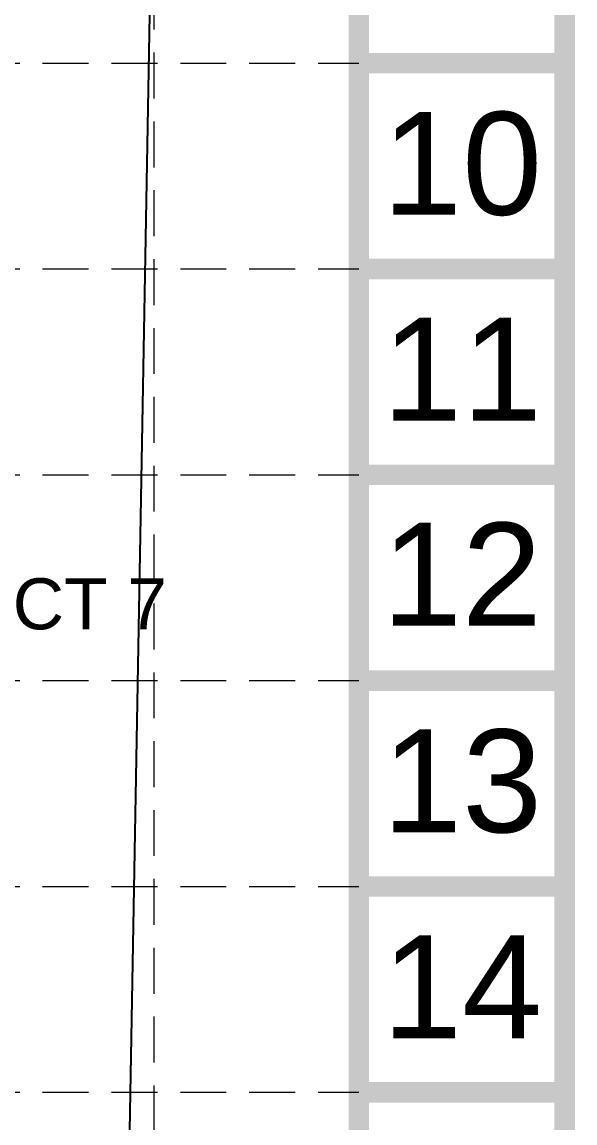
# Model space of a CAD drawing. Header units: feet. Extents: x 10084 to 13321, y 3329 to 8503.
# Drawn here: x 13104.2 to 13321, y 7276.2 to 7707.9 of the extents above; entities that cross this region are included whole.
import ezdxf
from ezdxf.enums import TextEntityAlignment as Align

# ---------------------------------------------------------------- set-up
doc = ezdxf.new("R2010")
doc.units = ezdxf.units.FT
doc.header["$LTSCALE"] = 40
doc.header["$MEASUREMENT"] = 0
for name, pattern in [('( Dashdot )', [1.001, 0.5, -0.25, 0.001, -0.25]), ('DASHED', [0.75, 0.5, -0.25]), ('HIDDEN', [0.375, 0.25, -0.125])]:
    doc.linetypes.add(name, pattern=pattern)
for name, color, linetype in [('BASE', 7, 'Continuous'), ('GRID', 254, 'DASHED'), ('NAME', 6, 'Continuous'), ('ROW', 3, '( Dashdot )')]:
    doc.layers.add(name, color=color, linetype=linetype)
doc.styles.get("Standard").update_dxf_attribs({"font": 'ARIAL.TTF'})

msp = doc.modelspace()

# ---------------------------------------------------------------- linework, layer by layer
at = {"layer": 'BASE', "const_width": 8.07}
for points in [[(13316.92, 3333.45), (13316.92, 8498.87), (10088.53, 8498.87), (10088.53, 3333.45)], [(13236.21, 3414.16), (13236.21, 8418.16), (10169.24, 8418.16), (10169.24, 3414.16)]]:
    msp.add_lwpolyline(points, close=True, dxfattribs=at)
for points in [[(13316.92, 7691.77), (13236.21, 7691.77)], [(13316.92, 7611.06), (13236.21, 7611.06)], [(13316.92, 7530.36), (13236.21, 7530.36)], [(13316.92, 7449.65), (13236.21, 7449.65)], [(13316.92, 7368.94), (13236.21, 7368.94)], [(13316.92, 7288.23), (13236.21, 7288.23)]]:
    msp.add_lwpolyline(points, dxfattribs=at)
at = {"layer": 'GRID', "color": 252, "linetype": 'HIDDEN', "lineweight": 0, "ltscale": 1.8}
for p, q in [((13156.33, 3735.91), (13155.86, 8419.97)), ((10169.24, 7691.77), (13236.21, 7691.77)), ((10169.24, 7611.06), (13236.21, 7611.06)), ((10169.24, 7530.36), (13236.21, 7530.36)), ((10169.24, 7449.65), (13236.21, 7449.65)), ((10169.24, 7368.94), (13236.21, 7368.94)), ((10169.24, 7288.23), (13236.21, 7288.23))]:
    msp.add_line(p, q, dxfattribs=at)
at = {"layer": 'ROW', "color": 7, "linetype": 'Continuous'}
msp.add_line((13143.39, 7105.69), (13158.26, 7936.35), dxfattribs=at)

# ---------------------------------------------------------------- texts
at = {"layer": 'BASE'}
for s, p in [('10', (13276.73, 7652.48)), ('11', (13276.73, 7571.77)), ('12', (13276.63, 7491.4)), ('13', (13276.73, 7410.35)), ('14', (13276.73, 7329.64))]:
    msp.add_text(s, height=40.355, dxfattribs=at).set_placement(p, align=Align.MIDDLE_CENTER)
at = {"layer": 'NAME', "color": 7}
msp.add_text('TRACT 7', height=20, dxfattribs=at).set_placement((13044.62, 7479.78), align=Align.MIDDLE_LEFT)

doc.saveas('drawing.dxf')
